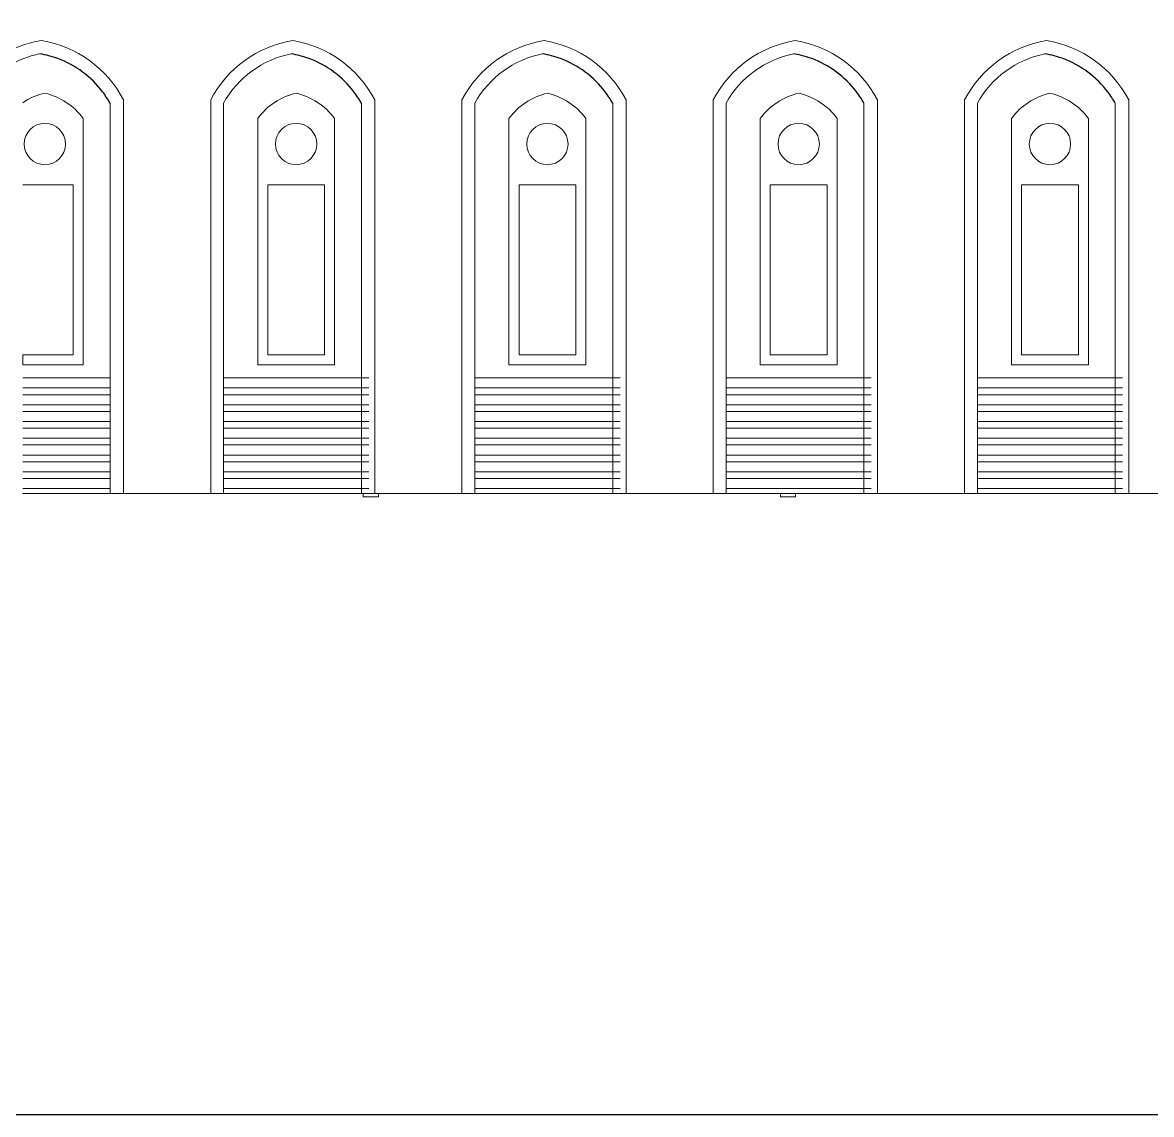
# Model space of a CAD drawing. Header units: inches. Extents: x -6210 to 141093, y -2740 to 21225.
# Drawn here: x 94503.7 to 94840.6, y 3021.1 to 3346.8 of the extents above; entities that cross this region are included whole.
import ezdxf

# ---------------------------------------------------------------- set-up
doc = ezdxf.new("R2010")
doc.units = ezdxf.units.IN
doc.header["$LTSCALE"] = 100
doc.header["$MEASUREMENT"] = 0
doc.layers.add('car area', color=53, linetype='Continuous')

msp = doc.modelspace()

# ---------------------------------------------------------------- linework, layer by layer
msp.add_lwpolyline([(93137.58696, 3021.14459), (95267.05657, 3021.14459), (95267.05657, 4618.24679), (93137.58696, 4618.24679)], close=True)
at = {"layer": 'car area', "linetype": 'Continuous', "lineweight": 0, "extrusion": (0, 1, 0)}
for p, q in [((94503.74372, 3340.07527), (94503.74344, 3340.07518)), ((94503.74344, 3335.99666), (94503.74372, 3335.99677)), ((94503.74295, 3322.90383), (94503.74344, 3322.90416)), ((94529.83851, 3322.77392), (94529.83851, 3206.33662)), ((94533.83851, 3323.78662), (94533.83851, 3206.33662)), ((94559.85414, 3323.78662), (94559.85414, 3206.33662)), ((94563.67914, 3206.33662), (94563.67914, 3322.81974)), ((94604.83849, 3322.77392), (94604.83849, 3206.33662)), ((94608.83849, 3323.78662), (94608.83849, 3206.33662)), ((94634.85414, 3323.78662), (94634.85414, 3206.33662)), ((94638.67914, 3206.33662), (94638.67914, 3322.81974)), ((94679.83848, 3322.77392), (94679.83848, 3206.33662)), ((94683.83848, 3323.78662), (94683.83848, 3206.33662)), ((94709.85414, 3323.78662), (94709.85414, 3206.33662)), ((94713.67914, 3206.33662), (94713.67914, 3322.81974)), ((94754.83846, 3322.77392), (94754.83846, 3206.33662)), ((94758.83846, 3323.78662), (94758.83846, 3206.33662)), ((94784.85414, 3323.78662), (94784.85414, 3206.33662)), ((94788.67914, 3206.33662), (94788.67914, 3322.81974)), ((94829.83844, 3322.77392), (94829.83844, 3206.33662)), ((94833.83844, 3323.78662), (94833.83844, 3206.33662)), ((94521.82914, 3318.22842), (94521.82914, 3244.75938)), ((94573.87914, 3244.75938), (94573.87914, 3318.22842)), ((94596.82914, 3318.22842), (94596.82914, 3244.75938)), ((94648.87914, 3244.75938), (94648.87914, 3318.22842)), ((94671.82914, 3318.22842), (94671.82914, 3244.75938)), ((94723.87914, 3244.75938), (94723.87914, 3318.22842)), ((94746.82914, 3318.22842), (94746.82914, 3244.75938)), ((94798.87914, 3244.75938), (94798.87914, 3318.22842)), ((94821.82914, 3318.22842), (94821.82914, 3244.75938)), ((94503.74316, 3298.43345), (94503.74312, 3298.43345)), ((94503.74312, 3298.43345), (94503.7432, 3298.43345)), ((94503.7432, 3298.43345), (94518.82914, 3298.43345)), ((94518.82914, 3298.43345), (94518.82914, 3247.75938)), ((94576.87914, 3298.43345), (94593.82914, 3298.43345)), ((94576.87914, 3247.75938), (94576.87914, 3298.43345)), ((94593.82914, 3298.43345), (94593.82914, 3247.75938)), ((94651.87914, 3298.43345), (94668.82914, 3298.43345)), ((94651.87914, 3247.75938), (94651.87914, 3298.43345)), ((94668.82914, 3298.43345), (94668.82914, 3247.75938)), ((94726.87914, 3298.43345), (94743.82914, 3298.43345)), ((94726.87914, 3247.75938), (94726.87914, 3298.43345)), ((94743.82914, 3298.43345), (94743.82914, 3247.75938)), ((94801.87914, 3298.43345), (94818.82914, 3298.43345)), ((94801.87914, 3247.75938), (94801.87914, 3298.43345)), ((94818.82914, 3298.43345), (94818.82914, 3247.75938)), ((94503.74344, 3244.75938), (94503.74295, 3244.75938)), ((94503.74312, 3247.75938), (94503.74316, 3247.75938)), ((94503.74312, 3247.75938), (94503.74312, 3244.75938)), ((94503.7432, 3247.75938), (94503.74312, 3247.75938)), ((94503.74312, 3244.75938), (94503.7432, 3244.75938)), ((94518.82914, 3247.75938), (94503.7432, 3247.75938)), ((94503.7432, 3244.75938), (94503.7432, 3247.75938)), ((94521.82914, 3244.75938), (94503.74344, 3244.75938)), ((94596.82914, 3244.75938), (94573.87914, 3244.75938)), ((94593.82914, 3247.75938), (94576.87914, 3247.75938)), ((94671.82914, 3244.75938), (94648.87914, 3244.75938)), ((94668.82914, 3247.75938), (94651.87914, 3247.75938)), ((94746.82914, 3244.75938), (94723.87914, 3244.75938)), ((94743.82914, 3247.75938), (94726.87914, 3247.75938)), ((94821.82914, 3244.75938), (94798.87914, 3244.75938)), ((94818.82914, 3247.75938), (94801.87914, 3247.75938)), ((94503.74355, 3240.83662), (94503.74344, 3240.83662)), ((94503.74352, 3237.83662), (94503.74355, 3237.83662)), ((94503.74355, 3240.83662), (94529.83851, 3240.83662)), ((94503.74355, 3237.83662), (94529.83851, 3237.83662)), ((94563.67914, 3240.83662), (94607.02914, 3240.83662)), ((94563.67914, 3237.83662), (94607.02914, 3237.83662)), ((94638.67914, 3240.83662), (94682.02914, 3240.83662)), ((94638.67914, 3237.83662), (94682.02914, 3237.83662)), ((94713.67914, 3240.83662), (94757.02914, 3240.83662)), ((94713.67914, 3237.83662), (94757.02914, 3237.83662)), ((94788.67914, 3240.83662), (94832.02914, 3240.83662)), ((94788.67914, 3237.83662), (94832.02914, 3237.83662)), ((94503.74355, 3235.83662), (94503.74352, 3235.83662)), ((94529.83851, 3235.83662), (94503.74355, 3235.83662)), ((94607.02914, 3235.83662), (94563.67914, 3235.83662)), ((94682.02914, 3235.83662), (94638.67914, 3235.83662)), ((94757.02914, 3235.83662), (94713.67914, 3235.83662)), ((94832.02914, 3235.83662), (94788.67914, 3235.83662)), ((94503.74352, 3232.83662), (94503.74355, 3232.83662)), ((94503.74355, 3232.83662), (94529.83851, 3232.83662)), ((94563.67914, 3232.83662), (94607.02914, 3232.83662)), ((94638.67914, 3232.83662), (94682.02914, 3232.83662)), ((94713.67914, 3232.83662), (94757.02914, 3232.83662)), ((94788.67914, 3232.83662), (94832.02914, 3232.83662)), ((94503.74355, 3230.83662), (94503.74352, 3230.83662)), ((94503.74352, 3227.83662), (94503.74355, 3227.83662)), ((94529.83851, 3230.83662), (94503.74355, 3230.83662)), ((94503.74355, 3227.83662), (94529.83851, 3227.83662)), ((94607.02914, 3230.83662), (94563.67914, 3230.83662)), ((94563.67914, 3227.83662), (94607.02914, 3227.83662)), ((94682.02914, 3230.83662), (94638.67914, 3230.83662)), ((94638.67914, 3227.83662), (94682.02914, 3227.83662)), ((94757.02914, 3230.83662), (94713.67914, 3230.83662)), ((94713.67914, 3227.83662), (94757.02914, 3227.83662)), ((94832.02914, 3230.83662), (94788.67914, 3230.83662)), ((94788.67914, 3227.83662), (94832.02914, 3227.83662)), ((94503.74355, 3225.83662), (94503.74352, 3225.83662)), ((94529.83851, 3225.83662), (94503.74355, 3225.83662)), ((94607.02914, 3225.83662), (94563.67914, 3225.83662)), ((94682.02914, 3225.83662), (94638.67914, 3225.83662)), ((94757.02914, 3225.83662), (94713.67914, 3225.83662)), ((94832.02914, 3225.83662), (94788.67914, 3225.83662)), ((94503.74352, 3222.83662), (94503.74355, 3222.83662)), ((94503.74355, 3222.83662), (94529.83851, 3222.83662)), ((94563.67914, 3222.83662), (94607.02914, 3222.83662)), ((94638.67914, 3222.83662), (94682.02914, 3222.83662)), ((94713.67914, 3222.83662), (94757.02914, 3222.83662)), ((94788.67914, 3222.83662), (94832.02914, 3222.83662)), ((94503.74355, 3220.83662), (94503.74352, 3220.83662)), ((94503.74352, 3217.83662), (94503.74355, 3217.83662)), ((94529.83851, 3220.83662), (94503.74355, 3220.83662)), ((94503.74355, 3217.83662), (94529.83851, 3217.83662)), ((94607.02914, 3220.83662), (94563.67914, 3220.83662)), ((94563.67914, 3217.83662), (94607.02914, 3217.83662)), ((94682.02914, 3220.83662), (94638.67914, 3220.83662)), ((94638.67914, 3217.83662), (94682.02914, 3217.83662)), ((94757.02914, 3220.83662), (94713.67914, 3220.83662)), ((94713.67914, 3217.83662), (94757.02914, 3217.83662)), ((94832.02914, 3220.83662), (94788.67914, 3220.83662)), ((94788.67914, 3217.83662), (94832.02914, 3217.83662)), ((94503.74355, 3215.83662), (94503.74352, 3215.83662)), ((94529.83851, 3215.83662), (94503.74355, 3215.83662)), ((94607.02914, 3215.83662), (94563.67914, 3215.83662)), ((94682.02914, 3215.83662), (94638.67914, 3215.83662)), ((94757.02914, 3215.83662), (94713.67914, 3215.83662)), ((94832.02914, 3215.83662), (94788.67914, 3215.83662)), ((94503.74352, 3212.83662), (94503.74355, 3212.83662)), ((94503.74355, 3210.83662), (94503.74352, 3210.83662)), ((94503.74355, 3212.83662), (94529.83851, 3212.83662)), ((94529.83851, 3210.83662), (94503.74355, 3210.83662)), ((94563.67914, 3212.83662), (94607.02914, 3212.83662)), ((94607.02914, 3210.83662), (94563.67914, 3210.83662)), ((94638.67914, 3212.83662), (94682.02914, 3212.83662)), ((94682.02914, 3210.83662), (94638.67914, 3210.83662)), ((94713.67914, 3212.83662), (94757.02914, 3212.83662)), ((94757.02914, 3210.83662), (94713.67914, 3210.83662)), ((94788.67914, 3212.83662), (94832.02914, 3212.83662)), ((94832.02914, 3210.83662), (94788.67914, 3210.83662)), ((94503.74352, 3207.83662), (94503.74355, 3207.83662)), ((94503.74355, 3207.83662), (94529.83851, 3207.83662)), ((94563.67914, 3207.83662), (94607.02914, 3207.83662)), ((94638.67914, 3207.83662), (94682.02914, 3207.83662)), ((94713.67914, 3207.83662), (94757.02914, 3207.83662)), ((94788.67914, 3207.83662), (94832.02914, 3207.83662)), ((94503.7107, 3206.33662), (94503.71136, 3206.33662)), ((94503.71136, 3206.33662), (94503.73454, 3206.33662)), ((94503.73454, 3206.33662), (94503.73503, 3206.33662)), ((94503.73503, 3206.33662), (94503.74295, 3206.33662)), ((94503.74295, 3206.33662), (94503.74344, 3206.33662)), ((94503.74344, 3206.33662), (94503.74352, 3206.33662)), ((94532.02914, 3206.33662), (94503.74352, 3206.33662)), ((94532.02914, 3206.33662), (94533.83851, 3206.33662)), ((94533.83851, 3206.33662), (94557.83851, 3206.33662)), ((94557.84651, 3206.33662), (94557.83851, 3206.33662)), ((94557.84651, 3206.33662), (94559.85414, 3206.33662)), ((94559.85414, 3206.33662), (94563.67914, 3206.33662)), ((94607.02914, 3206.33662), (94563.67914, 3206.33662)), ((94605.39468, 3206.33662), (94605.39468, 3205.33662)), ((94609.89468, 3205.33662), (94605.39468, 3205.33662)), ((94607.02914, 3206.33662), (94608.83849, 3206.33662)), ((94608.83849, 3206.33662), (94632.83849, 3206.33662)), ((94609.89468, 3205.33662), (94609.89468, 3206.33662)), ((94632.84652, 3206.33662), (94632.83849, 3206.33662)), ((94632.84652, 3206.33662), (94634.85414, 3206.33662)), ((94634.85414, 3206.33662), (94638.67914, 3206.33662)), ((94682.02914, 3206.33662), (94638.67914, 3206.33662)), ((94682.02914, 3206.33662), (94683.83848, 3206.33662)), ((94683.83848, 3206.33662), (94707.83847, 3206.33662)), ((94707.84651, 3206.33662), (94707.83847, 3206.33662)), ((94707.84651, 3206.33662), (94709.85414, 3206.33662)), ((94709.85414, 3206.33662), (94713.67914, 3206.33662)), ((94757.02914, 3206.33662), (94713.67914, 3206.33662)), ((94729.89468, 3205.33662), (94729.89468, 3206.33662)), ((94729.89468, 3205.33662), (94734.39468, 3205.33662)), ((94734.39468, 3206.33662), (94734.39468, 3205.33662)), ((94757.02914, 3206.33662), (94758.83846, 3206.33662)), ((94758.83846, 3206.33662), (94782.83846, 3206.33662)), ((94782.84649, 3206.33662), (94782.83846, 3206.33662)), ((94782.84649, 3206.33662), (94784.85414, 3206.33662)), ((94784.85414, 3206.33662), (94788.67914, 3206.33662)), ((94832.02914, 3206.33662), (94788.67914, 3206.33662)), ((94832.02914, 3206.33662), (94833.83844, 3206.33662)), ((94833.83844, 3206.33662), (94876.47032, 3206.33662))]:
    msp.add_line(p, q, dxfattribs=at)
at = {"layer": 'car area', "linetype": 'Continuous', "lineweight": 0}
for centre in [(94510.35414, 3310.60384), (94585.35414, 3310.60384), (94660.35414, 3310.60384), (94735.35414, 3310.60384), (94810.35414, 3310.60384)]:
    msp.add_circle(centre, 6.17039, dxfattribs=at)
for centre, radius, start, end in [((94514.76201, 3308.20038), 33.72553, 109.0693776, 152.4741006), ((94514.76201, 3308.20038), 33.72553, 99.2406185, 109.068884), ((94589.76201, 3308.20038), 33.72553, 99.240633, 152.4741006), ((94664.76201, 3308.20038), 33.72553, 99.2406474, 152.4741006), ((94739.76201, 3308.20038), 33.72553, 99.2406619, 152.4741006), ((94814.76201, 3308.20038), 33.72553, 99.2406764, 152.4741006), ((94514.76201, 3308.20038), 29.90053, 111.6235867, 150.7295158), ((94514.76201, 3308.20038), 29.90053, 101.3751858, 111.6230207), ((94589.76201, 3308.20038), 29.90053, 101.3752008, 150.7295158), ((94664.76201, 3308.20038), 29.90053, 101.3752157, 150.7295158), ((94739.76201, 3308.20038), 29.90053, 101.4396866, 150.7295158), ((94814.76201, 3308.20038), 29.90053, 101.3752457, 150.7295158), ((94514.76201, 3306.57315), 19.70053, 102.9290037, 124.0076023), ((94505.94628, 3306.57315), 19.70053, 36.2722172, 77.0709963), ((94589.76201, 3306.57315), 19.70053, 102.9290037, 143.7277828), ((94580.94628, 3306.57315), 19.70053, 36.2722172, 77.0709963), ((94664.76201, 3306.57315), 19.70053, 102.9290037, 143.7277828), ((94655.94628, 3306.57315), 19.70053, 36.2722172, 77.0709963), ((94739.76201, 3306.57315), 19.70053, 102.9290037, 143.7277828), ((94730.94628, 3306.57315), 19.70053, 36.2722172, 77.0709963), ((94814.76201, 3306.57315), 19.70053, 102.9290037, 143.7277828), ((94805.94628, 3306.57315), 19.70053, 36.2722172, 77.0709963)]:
    msp.add_arc(centre, radius, start, end, dxfattribs=at)
for centre, start_param, end_param in [((94503.93065, 3308.20038), 5.192806554, 6.121906089), ((94578.93064, 3308.20038), 5.192806553, 6.121905836), ((94653.93062, 3308.20038), 5.192806554, 6.121905584), ((94728.9306, 3308.20038), 5.192806553, 6.121905331), ((94803.93059, 3308.20038), 5.192806554, 6.121905079)]:
    msp.add_ellipse(centre, major_axis=(0, 33.72553), ratio=0.999999776, start_param=start_param, end_param=end_param, dxfattribs=at)
at = {"layer": 'car area', "linetype": 'Continuous'}
for points, knots in [([(94529.83851, 3322.77392), (94529.17496, 3323.95343), (94528.43085, 3325.08761), (94525.91409, 3328.40524), (94523.89568, 3330.40185), (94519.38022, 3333.7507), (94516.88365, 3335.10257), (94512.50339, 3336.7236), (94510.69855, 3337.20485), (94508.86464, 3337.51357)], [5.2247891847, 5.2247891847, 5.2247891847, 5.2247891847, 5.3613730246, 5.3613730246, 5.6450564395, 5.6450564395, 5.9287398544, 5.9287398544, 6.1164285372, 6.1164285372, 6.1164285372, 6.1164285372]), ([(94604.83849, 3322.77392), (94604.17495, 3323.95343), (94603.43083, 3325.08761), (94600.91407, 3328.40524), (94598.89567, 3330.40185), (94594.38021, 3333.7507), (94591.88363, 3335.10257), (94587.50337, 3336.7236), (94585.69854, 3337.20485), (94583.86463, 3337.51356)], [5.2247891845, 5.2247891845, 5.2247891845, 5.2247891845, 5.3613730245, 5.3613730245, 5.6450564391, 5.6450564391, 5.9287398538, 5.9287398538, 6.1164282249, 6.1164282249, 6.1164282249, 6.1164282249]), ([(94679.83848, 3322.77392), (94679.17493, 3323.95343), (94678.43082, 3325.08761), (94675.91406, 3328.40524), (94673.89565, 3330.40185), (94669.38019, 3333.7507), (94666.88362, 3335.10257), (94662.50336, 3336.7236), (94660.69853, 3337.20485), (94658.86463, 3337.51356)], [5.2247891848, 5.2247891848, 5.2247891848, 5.2247891848, 5.3613730248, 5.3613730248, 5.6450564398, 5.6450564398, 5.9287398548, 5.9287398548, 6.1164279131, 6.1164279131, 6.1164279131, 6.1164279131]), ([(94754.83846, 3322.77392), (94754.17491, 3323.95343), (94753.4308, 3325.08761), (94750.91404, 3328.40524), (94748.89563, 3330.40186), (94744.38017, 3333.7507), (94741.8836, 3335.10257), (94737.17174, 3336.84631), (94735.00997, 3337.38166), (94733.83165, 3337.50691)], [5.2247891843, 5.2247891843, 5.2247891843, 5.2247891843, 5.3613730443, 5.3613730443, 5.6450564593, 5.6450564593, 5.9287398743, 5.9287398743, 6.1521121312, 6.1521121312, 6.1521121312, 6.1521121312]), ([(94829.83844, 3322.77392), (94829.1749, 3323.95343), (94828.43078, 3325.08761), (94825.91402, 3328.40524), (94823.89562, 3330.40185), (94819.38016, 3333.7507), (94816.88358, 3335.10257), (94812.50333, 3336.72359), (94810.69851, 3337.20485), (94808.86461, 3337.51356)], [5.2247891848, 5.2247891848, 5.2247891848, 5.2247891848, 5.3613730248, 5.3613730248, 5.6450564404, 5.6450564404, 5.928739856, 5.928739856, 6.1164272888, 6.1164272888, 6.1164272888, 6.1164272888])]:
    msp.add_open_spline(points, degree=3, knots=knots, dxfattribs=at)

doc.saveas('drawing.dxf')
